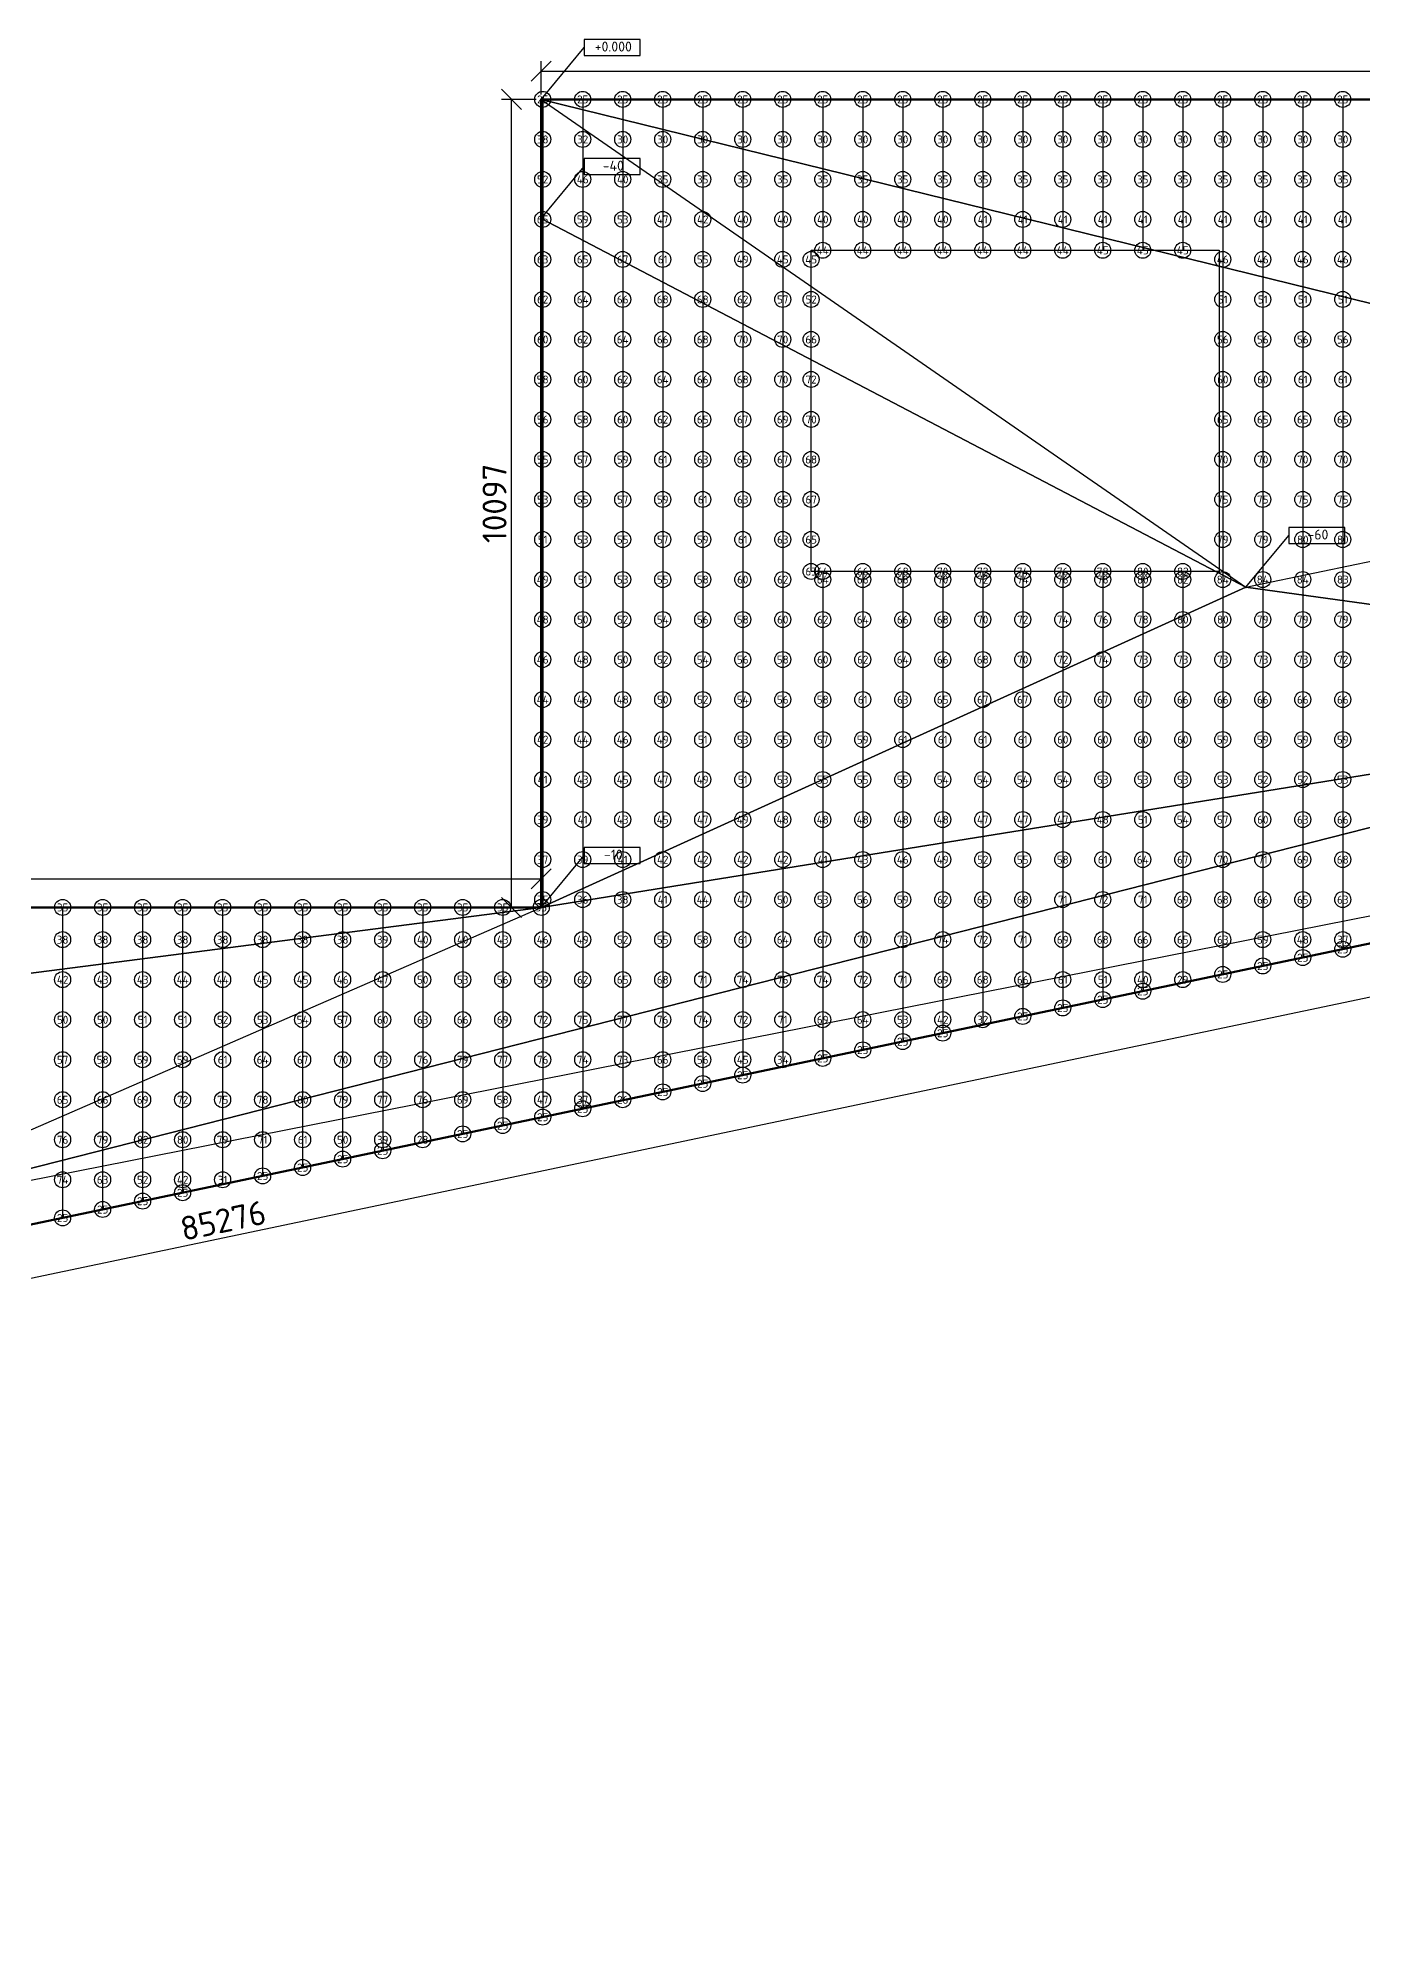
# Model space of a CAD drawing. Header units: millimetres. Extents: x 3543 to 412546, y -146359 to 38454.
# Drawn here: x 255054 to 271609, y -145965 to -122078 of the extents above; entities that cross this region are included whole.
import ezdxf
from ezdxf.enums import TextEntityAlignment as Align

# ---------------------------------------------------------------- set-up
doc = ezdxf.new("R2010")
doc.units = ezdxf.units.MM
doc.layers.add('контур', color=1, linetype='Continuous', lineweight=50)
doc.layers.add('размеры', color=7, linetype='Continuous', lineweight=5)
for name, color, linetype in [('линии_высот', 4, 'Continuous'), ('областиvb', 52, 'Continuous'), ('опоры_текстvb', 7, 'Continuous'), ('опорыvb', 7, 'Continuous'), ('сеткаvb', 8, 'Continuous')]:
    doc.layers.add(name, color=color, linetype=linetype)
doc.styles.add('isocpeur', font='isocpeur.ttf')
doc.dimstyles.new('ISO-25', dxfattribs={"dimtxt": 2.5, "dimasz": 2.5, "dimexe": 1.25, "dimexo": 0.625, "dimtad": 1, "dimdec": 0, "dimtxsty": 'isocpeur', "dimblk": 'OBLIQUE', "dimcen": 2.5, "dimadec": 0, "dimazin": 0, "dimtfac": 1, "dimtdec": 0, "dimtmove": 0, "dimatfit": 3, "dimfxl": 1, "dimarcsym": 0})

# ---------------------------------------------------------------- blocks, each defined once
blk = doc.blocks.new('otmetka_oporvb')
at = {"linetype": 'ByBlock', "lineweight": -2}
blk.add_hatch(color=0, dxfattribs=at).paths.add_polyline_path([(-38, -32, 1), (38, 32, 1)])
at = {"color": 0, "linetype": 'ByBlock', "lineweight": -2}
blk.add_line((0, 0), (2142, 2596), dxfattribs=at)
at = {"color": 0}
blk.add_lwpolyline([(2142, 2196), (4942, 2196), (4942, 2996), (2142, 2996)], close=True, dxfattribs=at)
at = {"color": 0, "linetype": 'ByBlock', "lineweight": -2, "style": 'isocpeur'}
blk.add_attdef('OTM', text='', height=500, dxfattribs=at).set_placement((3600, 2639), align=Align.MIDDLE_CENTER)
blk = doc.blocks.new('opor_symbPRO')
at = {"color": 0, "ltscale": 20}
blk.add_circle((0, 0), 100, dxfattribs=at)
at = {"layer": 'опоры_текстvb', "color": 0, "linetype": 'ByBlock', "lineweight": -2, "style": 'isocpeur'}
blk.add_attdef('COL', text='', height=100, dxfattribs=at).set_placement((0, -1), align=Align.MIDDLE_CENTER)
blk = doc.blocks.new('_OBLIQUE')
at = {"color": 0, "linetype": 'ByBlock'}
blk.add_line((-0.5, -0.5), (0.5, 0.5), dxfattribs=at)
blk = doc.blocks.new('*D51')
at = {"layer": 'Defpoints', "color": 0, "transparency": 16777216}
for p in [(261341, -132583), (229842, -132940), (261341, -132940)]:
    blk.add_point(p, dxfattribs=at)
at = {"layer": 'размеры', "color": 0, "lineweight": -2, "transparency": 16777216}
for p, q in [((229842, -132877), (229842, -132458)), ((261341, -132877), (261341, -132458)), ((229842, -132583), (261341, -132583))]:
    blk.add_line(p, q, dxfattribs=at)
at = {"layer": 'размеры', "color": 0, "lineweight": -2, "transparency": 16777216, "xscale": 250, "yscale": 250, "zscale": 250, "rotation": 180}
blk.add_blockref('_OBLIQUE', (229842, -132583), dxfattribs=at)
at = {"layer": 'размеры', "color": 0, "lineweight": -2, "transparency": 16777216, "xscale": 250, "yscale": 250, "zscale": 250}
blk.add_blockref('_OBLIQUE', (261341, -132583), dxfattribs=at)
at = {"layer": 'размеры', "color": 0, "transparency": 16777216, "insert": (245592, -132370), "char_height": 300, "attachment_point": 5, "style": 'isocpeur'}
blk.add_mtext('31500', dxfattribs=at)
blk = doc.blocks.new('*D52')
at = {"layer": 'Defpoints', "color": 0, "transparency": 16777216}
for p in [(260970, -122842), (261341, -122842), (261341, -132940)]:
    blk.add_point(p, dxfattribs=at)
at = {"layer": 'размеры', "color": 0, "lineweight": -2, "transparency": 16777216}
for p, q in [((261279, -122842), (260845, -122842)), ((260970, -132940), (260970, -122842)), ((261279, -132940), (260845, -132940))]:
    blk.add_line(p, q, dxfattribs=at)
at = {"layer": 'размеры', "color": 0, "lineweight": -2, "transparency": 16777216, "xscale": 250, "yscale": 250, "zscale": 250}
for p, rotation in [((260970, -122842), 90), ((260970, -132940), 270)]:
    blk.add_blockref('_OBLIQUE', p, dxfattribs=dict(at, rotation=rotation))
at = {"layer": 'размеры', "color": 0, "transparency": 16777216, "insert": (260757, -127891), "char_height": 300, "attachment_point": 5, "rotation": 90, "style": 'isocpeur'}
blk.add_mtext('10097', dxfattribs=at)
blk = doc.blocks.new('*D53')
at = {"layer": 'Defpoints', "color": 0, "transparency": 16777216}
for p in [(299003, -122488), (261341, -122842), (299003, -122842)]:
    blk.add_point(p, dxfattribs=at)
at = {"layer": 'размеры', "color": 0, "lineweight": -2, "transparency": 16777216}
for p, q in [((261341, -122780), (261341, -122363)), ((261341, -122488), (299003, -122488)), ((299003, -122780), (299003, -122363))]:
    blk.add_line(p, q, dxfattribs=at)
at = {"layer": 'размеры', "color": 0, "lineweight": -2, "transparency": 16777216, "xscale": 250, "yscale": 250, "zscale": 250, "rotation": 180}
blk.add_blockref('_OBLIQUE', (261341, -122488), dxfattribs=at)
at = {"layer": 'размеры', "color": 0, "lineweight": -2, "transparency": 16777216, "xscale": 250, "yscale": 250, "zscale": 250}
blk.add_blockref('_OBLIQUE', (299003, -122488), dxfattribs=at)
at = {"layer": 'размеры', "color": 0, "transparency": 16777216, "insert": (280172, -122275), "char_height": 300, "attachment_point": 5, "style": 'isocpeur'}
blk.add_mtext('37662', dxfattribs=at)
blk = doc.blocks.new('*D49')
at = {"layer": 'Defpoints', "color": 0, "transparency": 16777216}
for p in [(299003, -127661), (215545, -145174), (215680, -145817)]:
    blk.add_point(p, dxfattribs=at)
at = {"layer": 'размеры', "color": 0, "lineweight": -2, "transparency": 16777216}
for p, q in [((299016, -127722), (299164, -128426)), ((299138, -128304), (215680, -145817)), ((215558, -145235), (215706, -145939))]:
    blk.add_line(p, q, dxfattribs=at)
at = {"layer": 'размеры', "color": 0, "lineweight": -2, "transparency": 16777216, "xscale": 250, "yscale": 250, "zscale": 250}
for p, rotation in [((299138, -128304), 11.85098422200823), ((215680, -145817), 191.8509842220083)]:
    blk.add_blockref('_OBLIQUE', p, dxfattribs=dict(at, rotation=rotation))
at = {"layer": 'размеры', "color": 0, "transparency": 16777216, "insert": (257365, -136852), "char_height": 300, "attachment_point": 5, "rotation": 11.851, "style": 'isocpeur'}
blk.add_mtext('85276', dxfattribs=at)

msp = doc.modelspace()

# ---------------------------------------------------------------- linework, layer by layer
at = {"layer": 'контур', "linetype": 'Continuous'}
msp.add_lwpolyline([(215545, -145173.6), (210858.8, -122842.2), (229841.6, -122842.2), (229841.6, -132939.6), (261341.5, -132939.6), (261341.5, -122842.2), (299003.2, -122842.2), (299003.2, -127660.7)], close=True, dxfattribs=at)
at = {"layer": 'линии_высот'}
for points in [[(270147.8, -128939.8), (261341.5, -124330.6), (261341.5, -122842.2)], [(270147.8, -128939.8), (278807.8, -127138), (261341.5, -122842.2)], [(261341.5, -122842.2), (278807.8, -127138), (299003.2, -122842.2)], [(270147.8, -128939.8), (261341.5, -132939.6), (261341.5, -124330.6)], [(270147.8, -128939.8), (278807.8, -127138), (278805.8, -130132.2)], [(252298.9, -136875.6), (215545, -145173.6), (299003.2, -127660.7)], [(252298.9, -136875.6), (278805.8, -130132.2), (299003.2, -127660.7)], [(261341.5, -132939.6), (270147.8, -128939.8), (278805.8, -130132.2)], [(252298.9, -136875.6), (261341.5, -132939.6), (278805.8, -130132.2)], [(229841.6, -132939.6), (244279.5, -135135.9), (261341.5, -132939.6)], [(244279.5, -135135.9), (252298.9, -136875.6), (261341.5, -132939.6)]]:
    msp.add_lwpolyline(points, close=True, dxfattribs=at)
at = {"layer": 'областиvb'}
msp.add_lwpolyline([(264714.2, -124728.5), (269815.3, -124728.5), (269815.3, -128741.4), (264714.2, -128741.4)], close=True, dxfattribs=at)
at = {"layer": 'сеткаvb'}
for p, q in [((261341.5, -122842.2), (299003.2, -122842.2)), ((261358.8, -122842.2), (261358.8, -135560)), ((261858.8, -122842.2), (261858.8, -135455.1)), ((262358.8, -122842.2), (262358.8, -135350.2)), ((262858.8, -122842.2), (262858.8, -135245.2)), ((263358.8, -122842.2), (263358.8, -135140.3)), ((263858.8, -122842.2), (263858.8, -135035.4)), ((264358.8, -122842.2), (264358.8, -134930.5)), ((264858.8, -122842.2), (264858.8, -124728.5)), ((265358.8, -122842.2), (265358.8, -124728.5)), ((265858.8, -122842.2), (265858.8, -124728.5)), ((266358.8, -122842.2), (266358.8, -124728.5)), ((266858.8, -122842.2), (266858.8, -124728.5)), ((267358.8, -122842.2), (267358.8, -124728.5)), ((267858.8, -122842.2), (267858.8, -124728.5)), ((268358.8, -122842.2), (268358.8, -124728.5)), ((268858.8, -122842.2), (268858.8, -124728.5)), ((269358.8, -122842.2), (269358.8, -124728.5)), ((269858.8, -122842.2), (269858.8, -133776.4)), ((270358.8, -122842.2), (270358.8, -133671.4)), ((270858.8, -122842.2), (270858.8, -133566.5)), ((271358.8, -122842.2), (271358.8, -133461.6)), ((264714.2, -128741.4), (264714.2, -124728.5)), ((269815.3, -124728.5), (269815.3, -128741.4)), ((264858.8, -128741.4), (264858.8, -134825.6)), ((265358.8, -128741.4), (265358.8, -134720.6)), ((265858.8, -128741.4), (265858.8, -134615.7)), ((266358.8, -128741.4), (266358.8, -134510.8)), ((266858.8, -128741.4), (266858.8, -134405.9)), ((267358.8, -128741.4), (267358.8, -134301)), ((267858.8, -128741.4), (267858.8, -134196)), ((268358.8, -128741.4), (268358.8, -134091.1)), ((268858.8, -128741.4), (268858.8, -133986.2)), ((269358.8, -128741.4), (269358.8, -133881.3)), ((255358.8, -132939.6), (255358.8, -136819)), ((255858.8, -132939.6), (255858.8, -136714.1)), ((256358.8, -132939.6), (256358.8, -136609.2)), ((256858.8, -132939.6), (256858.8, -136504.3)), ((257358.8, -132939.6), (257358.8, -136399.4)), ((257858.8, -132939.6), (257858.8, -136294.4)), ((258358.8, -132939.6), (258358.8, -136189.5)), ((258858.8, -132939.6), (258858.8, -136084.6)), ((259358.8, -132939.6), (259358.8, -135979.7)), ((259858.8, -132939.6), (259858.8, -135874.8)), ((260358.8, -132939.6), (260358.8, -135769.8)), ((260858.8, -132939.6), (260858.8, -135664.9))]:
    msp.add_line(p, q, dxfattribs=at)
at = {"layer": 'сеткаvb', "linetype": 'Continuous'}
msp.add_line((261341.5, -132939.6), (261341.5, -122842.2), dxfattribs=at)

# ---------------------------------------------------------------- block references
at = {"xscale": 0.25, "yscale": 0.25, "zscale": 0.25}
for p, values in [((261341.5, -122842.2), {'OTM': '+0.000'}), ((261341.5, -124330.6), {'OTM': '-40'}), ((270147.8, -128939.8), {'OTM': '-60'}), ((261341.5, -132939.6), {'OTM': '-10'})]:
    msp.add_blockref('otmetka_oporvb', p, dxfattribs=at).add_auto_attribs(values)
at = {"layer": 'опорыvb', "color": 1}
for p, values in [((261358.8, -122842.2), {'COL': '25'}), ((261858.8, -122842.2), {'COL': '25'}), ((262358.8, -122842.2), {'COL': '25'}), ((262858.8, -122842.2), {'COL': '25'}), ((263358.8, -122842.2), {'COL': '25'}), ((263858.8, -122842.2), {'COL': '25'}), ((264358.8, -122842.2), {'COL': '25'}), ((264858.8, -122842.2), {'COL': '25'}), ((265358.8, -122842.2), {'COL': '25'}), ((265858.8, -122842.2), {'COL': '25'}), ((266358.8, -122842.2), {'COL': '25'}), ((266858.8, -122842.2), {'COL': '25'}), ((267358.8, -122842.2), {'COL': '25'}), ((267858.8, -122842.2), {'COL': '25'}), ((268358.8, -122842.2), {'COL': '25'}), ((268858.8, -122842.2), {'COL': '25'}), ((269358.8, -122842.2), {'COL': '25'}), ((269858.8, -122842.2), {'COL': '25'}), ((270358.8, -122842.2), {'COL': '25'}), ((270858.8, -122842.2), {'COL': '25'}), ((271358.8, -122842.2), {'COL': '25'}), ((261858.8, -123342.2), {'COL': '32'}), ((262358.8, -123342.2), {'COL': '30'}), ((262858.8, -123342.2), {'COL': '30'}), ((263358.8, -123342.2), {'COL': '30'}), ((263858.8, -123342.2), {'COL': '30'}), ((264358.8, -123342.2), {'COL': '30'}), ((264858.8, -123342.2), {'COL': '30'}), ((265358.8, -123342.2), {'COL': '30'}), ((265858.8, -123342.2), {'COL': '30'}), ((266358.8, -123342.2), {'COL': '30'}), ((266858.8, -123342.2), {'COL': '30'}), ((267358.8, -123342.2), {'COL': '30'}), ((267858.8, -123342.2), {'COL': '30'}), ((268358.8, -123342.2), {'COL': '30'}), ((268858.8, -123342.2), {'COL': '30'}), ((269358.8, -123342.2), {'COL': '30'}), ((269858.8, -123342.2), {'COL': '30'}), ((270358.8, -123342.2), {'COL': '30'}), ((270858.8, -123342.2), {'COL': '30'}), ((271358.8, -123342.2), {'COL': '30'}), ((270858.8, -133566.5), {'COL': '25'}), ((271358.8, -133461.6), {'COL': '25'}), ((269358.8, -133842.2), {'COL': '29'}), ((269858.8, -133776.4), {'COL': '25'}), ((270358.8, -133671.4), {'COL': '25'}), ((268358.8, -134091.1), {'COL': '25'}), ((268858.8, -133986.2), {'COL': '25'}), ((267358.8, -134301), {'COL': '25'}), ((267858.8, -134196), {'COL': '25'}), ((266358.8, -134510.8), {'COL': '25'}), ((266858.8, -134342.2), {'COL': '32'}), ((265358.8, -134720.6), {'COL': '25'}), ((265858.8, -134615.7), {'COL': '25'}), ((263858.8, -135035.4), {'COL': '25'}), ((264358.8, -134842.2), {'COL': '34'}), ((264858.8, -134825.6), {'COL': '25'}), ((262858.8, -135245.2), {'COL': '25'}), ((263358.8, -135140.3), {'COL': '25'}), ((261858.8, -135455.1), {'COL': '25'}), ((262358.8, -135342.2), {'COL': '26'}), ((260358.8, -135769.8), {'COL': '25'}), ((260858.8, -135664.9), {'COL': '25'}), ((261358.8, -135560), {'COL': '25'}), ((259358.8, -135979.7), {'COL': '25'}), ((259858.8, -135842.2), {'COL': '28'}), ((258358.8, -136189.5), {'COL': '25'}), ((258858.8, -136084.6), {'COL': '25'}), ((257358.8, -136342.2), {'COL': '31'}), ((257858.8, -136294.4), {'COL': '25'}), ((255858.8, -136714.1), {'COL': '25'}), ((256358.8, -136609.2), {'COL': '25'}), ((256858.8, -136504.3), {'COL': '25'}), ((255358.8, -136819), {'COL': '25'})]:
    msp.add_blockref('opor_symbPRO', p, dxfattribs=at).add_auto_attribs(values)
at = {"layer": 'опорыvb', "color": 92}
for p, values in [((261358.8, -123342.2), {'COL': '38'}), ((261858.8, -123842.2), {'COL': '46'}), ((262358.8, -123842.2), {'COL': '40'}), ((262858.8, -123842.2), {'COL': '35'}), ((263358.8, -123842.2), {'COL': '35'}), ((263858.8, -123842.2), {'COL': '35'}), ((264358.8, -123842.2), {'COL': '35'}), ((264858.8, -123842.2), {'COL': '35'}), ((265358.8, -123842.2), {'COL': '35'}), ((265858.8, -123842.2), {'COL': '35'}), ((266358.8, -123842.2), {'COL': '35'}), ((266858.8, -123842.2), {'COL': '35'}), ((267358.8, -123842.2), {'COL': '35'}), ((267858.8, -123842.2), {'COL': '35'}), ((268358.8, -123842.2), {'COL': '35'}), ((268858.8, -123842.2), {'COL': '35'}), ((269358.8, -123842.2), {'COL': '35'}), ((269858.8, -123842.2), {'COL': '35'}), ((270358.8, -123842.2), {'COL': '35'}), ((270858.8, -123842.2), {'COL': '35'}), ((271358.8, -123842.2), {'COL': '35'}), ((262858.8, -124342.2), {'COL': '47'}), ((263358.8, -124342.2), {'COL': '42'}), ((263858.8, -124342.2), {'COL': '40'}), ((264358.8, -124342.2), {'COL': '40'}), ((264858.8, -124342.2), {'COL': '40'}), ((265358.8, -124342.2), {'COL': '40'}), ((265858.8, -124342.2), {'COL': '40'}), ((266358.8, -124342.2), {'COL': '40'}), ((266858.8, -124342.2), {'COL': '41'}), ((267358.8, -124342.2), {'COL': '41'}), ((267858.8, -124342.2), {'COL': '41'}), ((268358.8, -124342.2), {'COL': '41'}), ((268858.8, -124342.2), {'COL': '41'}), ((269358.8, -124342.2), {'COL': '41'}), ((269858.8, -124342.2), {'COL': '41'}), ((270358.8, -124342.2), {'COL': '41'}), ((270858.8, -124342.2), {'COL': '41'}), ((271358.8, -124342.2), {'COL': '41'}), ((264858.8, -124728.5), {'COL': '44'}), ((265358.8, -124728.5), {'COL': '44'}), ((265858.8, -124728.5), {'COL': '44'}), ((266358.8, -124728.5), {'COL': '44'}), ((266858.8, -124728.5), {'COL': '44'}), ((267358.8, -124728.5), {'COL': '44'}), ((267858.8, -124728.5), {'COL': '44'}), ((268358.8, -124728.5), {'COL': '45'}), ((268858.8, -124728.5), {'COL': '45'}), ((269358.8, -124728.5), {'COL': '45'}), ((263858.8, -124842.2), {'COL': '49'}), ((264358.8, -124842.2), {'COL': '45'}), ((264714.2, -124842.2), {'COL': '45'}), ((269858.8, -124842.2), {'COL': '46'}), ((270358.8, -124842.2), {'COL': '46'}), ((270858.8, -124842.2), {'COL': '46'}), ((271358.8, -124842.2), {'COL': '46'}), ((261358.8, -128842.2), {'COL': '49'}), ((261358.8, -129342.2), {'COL': '48'}), ((261358.8, -129842.2), {'COL': '46'}), ((261858.8, -129842.2), {'COL': '48'}), ((261358.8, -130342.2), {'COL': '44'}), ((261858.8, -130342.2), {'COL': '46'}), ((262358.8, -130342.2), {'COL': '48'}), ((261358.8, -130842.2), {'COL': '42'}), ((261858.8, -130842.2), {'COL': '44'}), ((262358.8, -130842.2), {'COL': '46'}), ((262858.8, -130842.2), {'COL': '49'}), ((261358.8, -131342.2), {'COL': '41'}), ((261858.8, -131342.2), {'COL': '43'}), ((262358.8, -131342.2), {'COL': '45'}), ((262858.8, -131342.2), {'COL': '47'}), ((263358.8, -131342.2), {'COL': '49'}), ((261358.8, -131842.2), {'COL': '39'}), ((261858.8, -131842.2), {'COL': '41'}), ((262358.8, -131842.2), {'COL': '43'}), ((262858.8, -131842.2), {'COL': '45'}), ((263358.8, -131842.2), {'COL': '47'}), ((263858.8, -131842.2), {'COL': '49'}), ((264358.8, -131842.2), {'COL': '48'}), ((264858.8, -131842.2), {'COL': '48'}), ((265358.8, -131842.2), {'COL': '48'}), ((265858.8, -131842.2), {'COL': '48'}), ((266358.8, -131842.2), {'COL': '48'}), ((266858.8, -131842.2), {'COL': '47'}), ((267358.8, -131842.2), {'COL': '47'}), ((267858.8, -131842.2), {'COL': '47'}), ((268358.8, -131842.2), {'COL': '48'}), ((261358.8, -132342.2), {'COL': '37'}), ((261858.8, -132342.2), {'COL': '39'}), ((262358.8, -132342.2), {'COL': '41'}), ((262858.8, -132342.2), {'COL': '42'}), ((263358.8, -132342.2), {'COL': '42'}), ((263858.8, -132342.2), {'COL': '42'}), ((264358.8, -132342.2), {'COL': '42'}), ((264858.8, -132342.2), {'COL': '41'}), ((265358.8, -132342.2), {'COL': '43'}), ((265858.8, -132342.2), {'COL': '46'}), ((266358.8, -132342.2), {'COL': '49'}), ((261358.8, -132842.2), {'COL': '35'}), ((261858.8, -132842.2), {'COL': '36'}), ((262358.8, -132842.2), {'COL': '38'}), ((262858.8, -132842.2), {'COL': '41'}), ((263358.8, -132842.2), {'COL': '44'}), ((263858.8, -132842.2), {'COL': '47'}), ((255358.8, -132939.6), {'COL': '35'}), ((255858.8, -132939.6), {'COL': '35'}), ((256358.8, -132939.6), {'COL': '35'}), ((256858.8, -132939.6), {'COL': '35'}), ((257358.8, -132939.6), {'COL': '35'}), ((257858.8, -132939.6), {'COL': '35'}), ((258358.8, -132939.6), {'COL': '35'}), ((258858.8, -132939.6), {'COL': '35'}), ((259358.8, -132939.6), {'COL': '35'}), ((259858.8, -132939.6), {'COL': '35'}), ((260358.8, -132939.6), {'COL': '35'}), ((260858.8, -132939.6), {'COL': '35'}), ((261341.5, -132939.6), {'COL': '35'}), ((255358.8, -133342.2), {'COL': '38'}), ((255858.8, -133342.2), {'COL': '38'}), ((256358.8, -133342.2), {'COL': '38'}), ((256858.8, -133342.2), {'COL': '38'}), ((257358.8, -133342.2), {'COL': '38'}), ((257858.8, -133342.2), {'COL': '38'}), ((258358.8, -133342.2), {'COL': '38'}), ((258858.8, -133342.2), {'COL': '38'}), ((259358.8, -133342.2), {'COL': '39'}), ((259858.8, -133342.2), {'COL': '40'}), ((260358.8, -133342.2), {'COL': '40'}), ((260858.8, -133342.2), {'COL': '43'}), ((261358.8, -133342.2), {'COL': '46'}), ((261858.8, -133342.2), {'COL': '49'}), ((270858.8, -133342.2), {'COL': '48'}), ((271358.8, -133342.2), {'COL': '37'}), ((255358.8, -133842.2), {'COL': '42'}), ((255858.8, -133842.2), {'COL': '43'}), ((256358.8, -133842.2), {'COL': '43'}), ((256858.8, -133842.2), {'COL': '44'}), ((257358.8, -133842.2), {'COL': '44'}), ((257858.8, -133842.2), {'COL': '45'}), ((258358.8, -133842.2), {'COL': '45'}), ((258858.8, -133842.2), {'COL': '46'}), ((259358.8, -133842.2), {'COL': '47'}), ((268858.8, -133842.2), {'COL': '40'}), ((266358.8, -134342.2), {'COL': '42'}), ((263858.8, -134842.2), {'COL': '45'}), ((261358.8, -135342.2), {'COL': '47'}), ((261858.8, -135342.2), {'COL': '37'}), ((259358.8, -135842.2), {'COL': '39'}), ((256858.8, -136342.2), {'COL': '42'})]:
    msp.add_blockref('opor_symbPRO', p, dxfattribs=at).add_auto_attribs(values)
at = {"layer": 'опорыvb', "color": 131}
for p, values in [((261358.8, -123842.2), {'COL': '52'}), ((261358.8, -124342.2), {'COL': '65'}), ((261858.8, -124342.2), {'COL': '59'}), ((262358.8, -124342.2), {'COL': '53'}), ((261358.8, -124842.2), {'COL': '63'}), ((261858.8, -124842.2), {'COL': '65'}), ((262358.8, -124842.2), {'COL': '67'}), ((262858.8, -124842.2), {'COL': '61'}), ((263358.8, -124842.2), {'COL': '55'}), ((261358.8, -125342.2), {'COL': '62'}), ((261858.8, -125342.2), {'COL': '64'}), ((262358.8, -125342.2), {'COL': '66'}), ((262858.8, -125342.2), {'COL': '68'}), ((263358.8, -125342.2), {'COL': '68'}), ((263858.8, -125342.2), {'COL': '62'}), ((264358.8, -125342.2), {'COL': '57'}), ((264714.2, -125342.2), {'COL': '52'}), ((269858.8, -125342.2), {'COL': '51'}), ((270358.8, -125342.2), {'COL': '51'}), ((270858.8, -125342.2), {'COL': '51'}), ((271358.8, -125342.2), {'COL': '51'}), ((261358.8, -125842.2), {'COL': '60'}), ((261858.8, -125842.2), {'COL': '62'}), ((262358.8, -125842.2), {'COL': '64'}), ((262858.8, -125842.2), {'COL': '66'}), ((263358.8, -125842.2), {'COL': '68'}), ((263858.8, -125842.2), {'COL': '70'}), ((264358.8, -125842.2), {'COL': '70'}), ((264714.2, -125842.2), {'COL': '66'}), ((269858.8, -125842.2), {'COL': '56'}), ((270358.8, -125842.2), {'COL': '56'}), ((270858.8, -125842.2), {'COL': '56'}), ((271358.8, -125842.2), {'COL': '56'}), ((261358.8, -126342.2), {'COL': '58'}), ((261858.8, -126342.2), {'COL': '60'}), ((262358.8, -126342.2), {'COL': '62'}), ((262858.8, -126342.2), {'COL': '64'}), ((263358.8, -126342.2), {'COL': '66'}), ((263858.8, -126342.2), {'COL': '68'}), ((264358.8, -126342.2), {'COL': '70'}), ((264714.2, -126342.2), {'COL': '72'}), ((269858.8, -126342.2), {'COL': '60'}), ((270358.8, -126342.2), {'COL': '60'}), ((270858.8, -126342.2), {'COL': '61'}), ((271358.8, -126342.2), {'COL': '61'}), ((261358.8, -126842.2), {'COL': '56'}), ((261858.8, -126842.2), {'COL': '58'}), ((262358.8, -126842.2), {'COL': '60'}), ((262858.8, -126842.2), {'COL': '62'}), ((263358.8, -126842.2), {'COL': '65'}), ((263858.8, -126842.2), {'COL': '67'}), ((264358.8, -126842.2), {'COL': '69'}), ((264714.2, -126842.2), {'COL': '70'}), ((269858.8, -126842.2), {'COL': '65'}), ((270358.8, -126842.2), {'COL': '65'}), ((270858.8, -126842.2), {'COL': '65'}), ((271358.8, -126842.2), {'COL': '65'}), ((261358.8, -127342.2), {'COL': '55'}), ((261858.8, -127342.2), {'COL': '57'}), ((262358.8, -127342.2), {'COL': '59'}), ((262858.8, -127342.2), {'COL': '61'}), ((263358.8, -127342.2), {'COL': '63'}), ((263858.8, -127342.2), {'COL': '65'}), ((264358.8, -127342.2), {'COL': '67'}), ((264714.2, -127342.2), {'COL': '68'}), ((269858.8, -127342.2), {'COL': '70'}), ((270358.8, -127342.2), {'COL': '70'}), ((270858.8, -127342.2), {'COL': '70'}), ((271358.8, -127342.2), {'COL': '70'}), ((261358.8, -127842.2), {'COL': '53'}), ((261858.8, -127842.2), {'COL': '55'}), ((262358.8, -127842.2), {'COL': '57'}), ((262858.8, -127842.2), {'COL': '59'}), ((263358.8, -127842.2), {'COL': '61'}), ((263858.8, -127842.2), {'COL': '63'}), ((264358.8, -127842.2), {'COL': '65'}), ((264714.2, -127842.2), {'COL': '67'}), ((269858.8, -127842.2), {'COL': '75'}), ((270358.8, -127842.2), {'COL': '75'}), ((270858.8, -127842.2), {'COL': '75'}), ((271358.8, -127842.2), {'COL': '75'}), ((261358.8, -128342.2), {'COL': '51'}), ((261858.8, -128342.2), {'COL': '53'}), ((262358.8, -128342.2), {'COL': '55'}), ((262858.8, -128342.2), {'COL': '57'}), ((263358.8, -128342.2), {'COL': '59'}), ((263858.8, -128342.2), {'COL': '61'}), ((264358.8, -128342.2), {'COL': '63'}), ((264714.2, -128342.2), {'COL': '65'}), ((269858.8, -128342.2), {'COL': '79'}), ((270358.8, -128342.2), {'COL': '79'}), ((261858.8, -128842.2), {'COL': '51'}), ((262358.8, -128842.2), {'COL': '53'}), ((262858.8, -128842.2), {'COL': '55'}), ((263358.8, -128842.2), {'COL': '58'}), ((263858.8, -128842.2), {'COL': '60'}), ((264358.8, -128842.2), {'COL': '62'}), ((264714.2, -128741.4), {'COL': '63'}), ((264858.8, -128741.4), {'COL': '64'}), ((264858.8, -128842.2), {'COL': '64'}), ((265358.8, -128741.4), {'COL': '66'}), ((265358.8, -128842.2), {'COL': '66'}), ((265858.8, -128741.4), {'COL': '68'}), ((265858.8, -128842.2), {'COL': '68'}), ((266358.8, -128741.4), {'COL': '70'}), ((266358.8, -128842.2), {'COL': '70'}), ((266858.8, -128741.4), {'COL': '72'}), ((266858.8, -128842.2), {'COL': '72'}), ((267358.8, -128741.4), {'COL': '74'}), ((267358.8, -128842.2), {'COL': '74'}), ((267858.8, -128741.4), {'COL': '76'}), ((267858.8, -128842.2), {'COL': '76'}), ((268358.8, -128741.4), {'COL': '78'}), ((268358.8, -128842.2), {'COL': '78'}), ((261858.8, -129342.2), {'COL': '50'}), ((262358.8, -129342.2), {'COL': '52'}), ((262858.8, -129342.2), {'COL': '54'}), ((263358.8, -129342.2), {'COL': '56'}), ((263858.8, -129342.2), {'COL': '58'}), ((264358.8, -129342.2), {'COL': '60'}), ((264858.8, -129342.2), {'COL': '62'}), ((265358.8, -129342.2), {'COL': '64'}), ((265858.8, -129342.2), {'COL': '66'}), ((266358.8, -129342.2), {'COL': '68'}), ((266858.8, -129342.2), {'COL': '70'}), ((267358.8, -129342.2), {'COL': '72'}), ((267858.8, -129342.2), {'COL': '74'}), ((268358.8, -129342.2), {'COL': '76'}), ((268858.8, -129342.2), {'COL': '78'}), ((270358.8, -129342.2), {'COL': '79'}), ((270858.8, -129342.2), {'COL': '79'}), ((271358.8, -129342.2), {'COL': '79'}), ((262358.8, -129842.2), {'COL': '50'}), ((262858.8, -129842.2), {'COL': '52'}), ((263358.8, -129842.2), {'COL': '54'}), ((263858.8, -129842.2), {'COL': '56'}), ((264358.8, -129842.2), {'COL': '58'}), ((264858.8, -129842.2), {'COL': '60'}), ((265358.8, -129842.2), {'COL': '62'}), ((265858.8, -129842.2), {'COL': '64'}), ((266358.8, -129842.2), {'COL': '66'}), ((266858.8, -129842.2), {'COL': '68'}), ((267358.8, -129842.2), {'COL': '70'}), ((267858.8, -129842.2), {'COL': '72'}), ((268358.8, -129842.2), {'COL': '74'}), ((268858.8, -129842.2), {'COL': '73'}), ((269358.8, -129842.2), {'COL': '73'}), ((269858.8, -129842.2), {'COL': '73'}), ((270358.8, -129842.2), {'COL': '73'}), ((270858.8, -129842.2), {'COL': '73'}), ((271358.8, -129842.2), {'COL': '72'}), ((262858.8, -130342.2), {'COL': '50'}), ((263358.8, -130342.2), {'COL': '52'}), ((263858.8, -130342.2), {'COL': '54'}), ((264358.8, -130342.2), {'COL': '56'}), ((264858.8, -130342.2), {'COL': '58'}), ((265358.8, -130342.2), {'COL': '61'}), ((265858.8, -130342.2), {'COL': '63'}), ((266358.8, -130342.2), {'COL': '65'}), ((266858.8, -130342.2), {'COL': '67'}), ((267358.8, -130342.2), {'COL': '67'}), ((267858.8, -130342.2), {'COL': '67'}), ((268358.8, -130342.2), {'COL': '67'}), ((268858.8, -130342.2), {'COL': '67'}), ((269358.8, -130342.2), {'COL': '66'}), ((269858.8, -130342.2), {'COL': '66'}), ((270358.8, -130342.2), {'COL': '66'}), ((270858.8, -130342.2), {'COL': '66'}), ((271358.8, -130342.2), {'COL': '66'}), ((263358.8, -130842.2), {'COL': '51'}), ((263858.8, -130842.2), {'COL': '53'}), ((264358.8, -130842.2), {'COL': '55'}), ((264858.8, -130842.2), {'COL': '57'}), ((265358.8, -130842.2), {'COL': '59'}), ((265858.8, -130842.2), {'COL': '61'}), ((266358.8, -130842.2), {'COL': '61'}), ((266858.8, -130842.2), {'COL': '61'}), ((267358.8, -130842.2), {'COL': '61'}), ((267858.8, -130842.2), {'COL': '60'}), ((268358.8, -130842.2), {'COL': '60'}), ((268858.8, -130842.2), {'COL': '60'}), ((269358.8, -130842.2), {'COL': '60'}), ((269858.8, -130842.2), {'COL': '59'}), ((270358.8, -130842.2), {'COL': '59'}), ((270858.8, -130842.2), {'COL': '59'}), ((271358.8, -130842.2), {'COL': '59'}), ((263858.8, -131342.2), {'COL': '51'}), ((264358.8, -131342.2), {'COL': '53'}), ((264858.8, -131342.2), {'COL': '55'}), ((265358.8, -131342.2), {'COL': '55'}), ((265858.8, -131342.2), {'COL': '55'}), ((266358.8, -131342.2), {'COL': '54'}), ((266858.8, -131342.2), {'COL': '54'}), ((267358.8, -131342.2), {'COL': '54'}), ((267858.8, -131342.2), {'COL': '54'}), ((268358.8, -131342.2), {'COL': '53'}), ((268858.8, -131342.2), {'COL': '53'}), ((269358.8, -131342.2), {'COL': '53'}), ((269858.8, -131342.2), {'COL': '53'}), ((270358.8, -131342.2), {'COL': '52'}), ((270858.8, -131342.2), {'COL': '52'}), ((271358.8, -131342.2), {'COL': '53'}), ((268858.8, -131842.2), {'COL': '51'}), ((269358.8, -131842.2), {'COL': '54'}), ((269858.8, -131842.2), {'COL': '57'}), ((270358.8, -131842.2), {'COL': '60'}), ((270858.8, -131842.2), {'COL': '63'}), ((271358.8, -131842.2), {'COL': '66'}), ((266858.8, -132342.2), {'COL': '52'}), ((267358.8, -132342.2), {'COL': '55'}), ((267858.8, -132342.2), {'COL': '58'}), ((268358.8, -132342.2), {'COL': '61'}), ((268858.8, -132342.2), {'COL': '64'}), ((269358.8, -132342.2), {'COL': '67'}), ((269858.8, -132342.2), {'COL': '70'}), ((270358.8, -132342.2), {'COL': '71'}), ((270858.8, -132342.2), {'COL': '69'}), ((271358.8, -132342.2), {'COL': '68'}), ((264358.8, -132842.2), {'COL': '50'}), ((264858.8, -132842.2), {'COL': '53'}), ((265358.8, -132842.2), {'COL': '56'}), ((265858.8, -132842.2), {'COL': '59'}), ((266358.8, -132842.2), {'COL': '62'}), ((266858.8, -132842.2), {'COL': '65'}), ((267358.8, -132842.2), {'COL': '68'}), ((267858.8, -132842.2), {'COL': '71'}), ((268358.8, -132842.2), {'COL': '72'}), ((268858.8, -132842.2), {'COL': '71'}), ((269358.8, -132842.2), {'COL': '69'}), ((269858.8, -132842.2), {'COL': '68'}), ((270358.8, -132842.2), {'COL': '66'}), ((270858.8, -132842.2), {'COL': '65'}), ((271358.8, -132842.2), {'COL': '63'}), ((262358.8, -133342.2), {'COL': '52'}), ((262858.8, -133342.2), {'COL': '55'}), ((263358.8, -133342.2), {'COL': '58'}), ((263858.8, -133342.2), {'COL': '61'}), ((264358.8, -133342.2), {'COL': '64'}), ((264858.8, -133342.2), {'COL': '67'}), ((265358.8, -133342.2), {'COL': '70'}), ((265858.8, -133342.2), {'COL': '73'}), ((266358.8, -133342.2), {'COL': '74'}), ((266858.8, -133342.2), {'COL': '72'}), ((267358.8, -133342.2), {'COL': '71'}), ((267858.8, -133342.2), {'COL': '69'}), ((268358.8, -133342.2), {'COL': '68'}), ((268858.8, -133342.2), {'COL': '66'}), ((269358.8, -133342.2), {'COL': '65'}), ((269858.8, -133342.2), {'COL': '63'}), ((270358.8, -133342.2), {'COL': '59'}), ((259858.8, -133842.2), {'COL': '50'}), ((260358.8, -133842.2), {'COL': '53'}), ((260858.8, -133842.2), {'COL': '56'}), ((261358.8, -133842.2), {'COL': '59'}), ((261858.8, -133842.2), {'COL': '62'}), ((262358.8, -133842.2), {'COL': '65'}), ((262858.8, -133842.2), {'COL': '68'}), ((263358.8, -133842.2), {'COL': '71'}), ((263858.8, -133842.2), {'COL': '74'}), ((264358.8, -133842.2), {'COL': '76'}), ((264858.8, -133842.2), {'COL': '74'}), ((265358.8, -133842.2), {'COL': '72'}), ((265858.8, -133842.2), {'COL': '71'}), ((266358.8, -133842.2), {'COL': '69'}), ((266858.8, -133842.2), {'COL': '68'}), ((267358.8, -133842.2), {'COL': '66'}), ((267858.8, -133842.2), {'COL': '61'}), ((268358.8, -133842.2), {'COL': '51'}), ((255358.8, -134342.2), {'COL': '50'}), ((255858.8, -134342.2), {'COL': '50'}), ((256358.8, -134342.2), {'COL': '51'}), ((256858.8, -134342.2), {'COL': '51'}), ((257358.8, -134342.2), {'COL': '52'}), ((257858.8, -134342.2), {'COL': '53'}), ((258358.8, -134342.2), {'COL': '54'}), ((258858.8, -134342.2), {'COL': '57'}), ((259358.8, -134342.2), {'COL': '60'}), ((259858.8, -134342.2), {'COL': '63'}), ((260358.8, -134342.2), {'COL': '66'}), ((260858.8, -134342.2), {'COL': '69'}), ((261358.8, -134342.2), {'COL': '72'}), ((261858.8, -134342.2), {'COL': '75'}), ((262358.8, -134342.2), {'COL': '77'}), ((262858.8, -134342.2), {'COL': '76'}), ((263358.8, -134342.2), {'COL': '74'}), ((263858.8, -134342.2), {'COL': '72'}), ((264358.8, -134342.2), {'COL': '71'}), ((264858.8, -134342.2), {'COL': '69'}), ((265358.8, -134342.2), {'COL': '64'}), ((265858.8, -134342.2), {'COL': '53'}), ((255358.8, -134842.2), {'COL': '57'}), ((255858.8, -134842.2), {'COL': '58'}), ((256358.8, -134842.2), {'COL': '59'}), ((256858.8, -134842.2), {'COL': '59'}), ((257358.8, -134842.2), {'COL': '61'}), ((257858.8, -134842.2), {'COL': '64'}), ((258358.8, -134842.2), {'COL': '67'}), ((258858.8, -134842.2), {'COL': '70'}), ((259358.8, -134842.2), {'COL': '73'}), ((259858.8, -134842.2), {'COL': '76'}), ((260358.8, -134842.2), {'COL': '79'}), ((260858.8, -134842.2), {'COL': '77'}), ((261358.8, -134842.2), {'COL': '76'}), ((261858.8, -134842.2), {'COL': '74'}), ((262358.8, -134842.2), {'COL': '73'}), ((262858.8, -134842.2), {'COL': '66'}), ((263358.8, -134842.2), {'COL': '56'}), ((255358.8, -135342.2), {'COL': '65'}), ((255858.8, -135342.2), {'COL': '66'}), ((256358.8, -135342.2), {'COL': '69'}), ((256858.8, -135342.2), {'COL': '72'}), ((257358.8, -135342.2), {'COL': '75'}), ((257858.8, -135342.2), {'COL': '78'}), ((258858.8, -135342.2), {'COL': '79'}), ((259358.8, -135342.2), {'COL': '77'}), ((259858.8, -135342.2), {'COL': '76'}), ((260358.8, -135342.2), {'COL': '69'}), ((260858.8, -135342.2), {'COL': '58'}), ((255358.8, -135842.2), {'COL': '76'}), ((255858.8, -135842.2), {'COL': '79'}), ((257358.8, -135842.2), {'COL': '79'}), ((257858.8, -135842.2), {'COL': '71'}), ((258358.8, -135842.2), {'COL': '61'}), ((258858.8, -135842.2), {'COL': '50'}), ((255358.8, -136342.2), {'COL': '74'}), ((255858.8, -136342.2), {'COL': '63'}), ((256358.8, -136342.2), {'COL': '52'})]:
    msp.add_blockref('opor_symbPRO', p, dxfattribs=at).add_auto_attribs(values)
at = {"layer": 'опорыvb', "color": 30}
for p, values in [((270858.8, -128342.2), {'COL': '80'}), ((271358.8, -128342.2), {'COL': '80'}), ((268858.8, -128741.4), {'COL': '80'}), ((268858.8, -128842.2), {'COL': '80'}), ((269358.8, -128741.4), {'COL': '82'}), ((269358.8, -128842.2), {'COL': '82'}), ((269858.8, -128842.2), {'COL': '84'}), ((270358.8, -128842.2), {'COL': '84'}), ((270858.8, -128842.2), {'COL': '84'}), ((271358.8, -128842.2), {'COL': '83'}), ((269358.8, -129342.2), {'COL': '80'}), ((269858.8, -129342.2), {'COL': '80'}), ((258358.8, -135342.2), {'COL': '80'}), ((256358.8, -135842.2), {'COL': '82'}), ((256858.8, -135842.2), {'COL': '80'})]:
    msp.add_blockref('opor_symbPRO', p, dxfattribs=at).add_auto_attribs(values)

# ---------------------------------------------------------------- dimensions: what is measured, and where the dimension line sits
at = {"layer": 'размеры'}
for base, p1, p2, picture, middle in [((299003.2, -122487.8), (261341.5, -122842.2), (299003.2, -122842.2), '*D53', (280172.3, -122275.3)), ((261341.5, -132582.8), (229841.6, -132939.6), (261341.5, -132939.6), '*D51', (245591.5, -132370.3))]:
    dim = msp.add_linear_dim(base=base, p1=p1, p2=p2, dimstyle='ISO-25', dxfattribs=at)
    dim.commit()
    dim.dimension.update_dxf_attribs({"geometry": picture, "text_midpoint": middle})
dim = msp.add_linear_dim(base=(260969.9, -122842.2), p1=(261341.5, -132939.6), p2=(261341.5, -122842.2), angle=90, dimstyle='ISO-25', dxfattribs=at)
dim.commit()
dim.dimension.update_dxf_attribs({"geometry": '*D52', "text_midpoint": (260757.4, -127890.9)})
dim = msp.add_aligned_dim(p1=(299003.2, -127660.7), p2=(215545, -145173.6), distance=657, dimstyle='ISO-25', dxfattribs=at)
dim.commit()
dim.dimension.update_dxf_attribs({"geometry": '*D49', "text_midpoint": (257365.4, -136852.1)})

doc.saveas('drawing.dxf')
